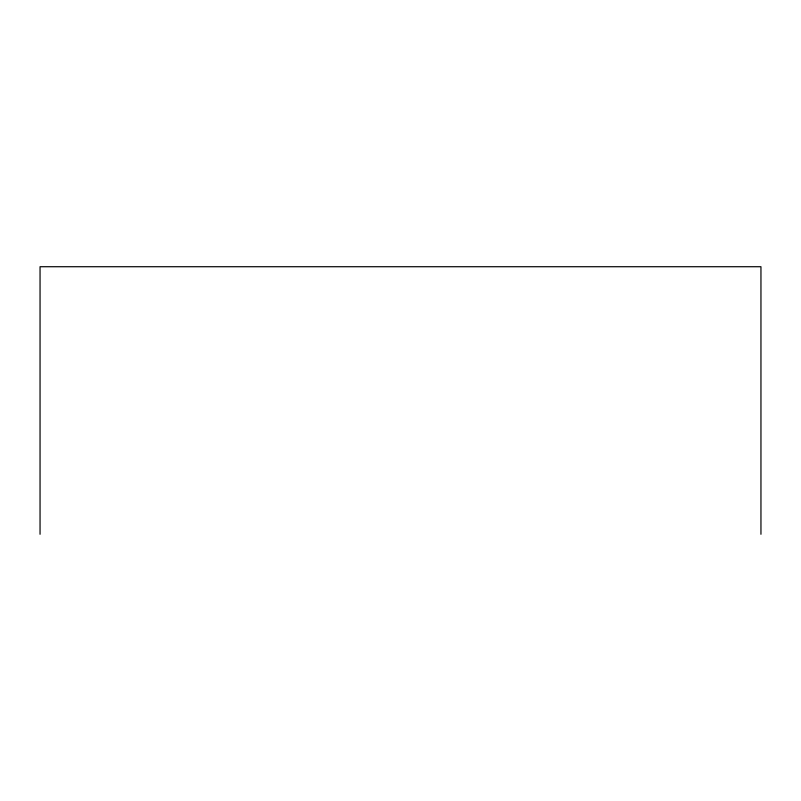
<?xml version="1.0" encoding="UTF-8"?>
<svg xmlns="http://www.w3.org/2000/svg" width="801" height="801" viewBox="0 0 801 801"><rect width="100%" height="100%" fill="white"/><g stroke="black" fill="none" stroke-linecap="round" stroke-linejoin="round"><path stroke-width="1.2" d="M760.95 534.277L760.95 266.723L40.05 266.723L40.05 534.277"/></g></svg>
